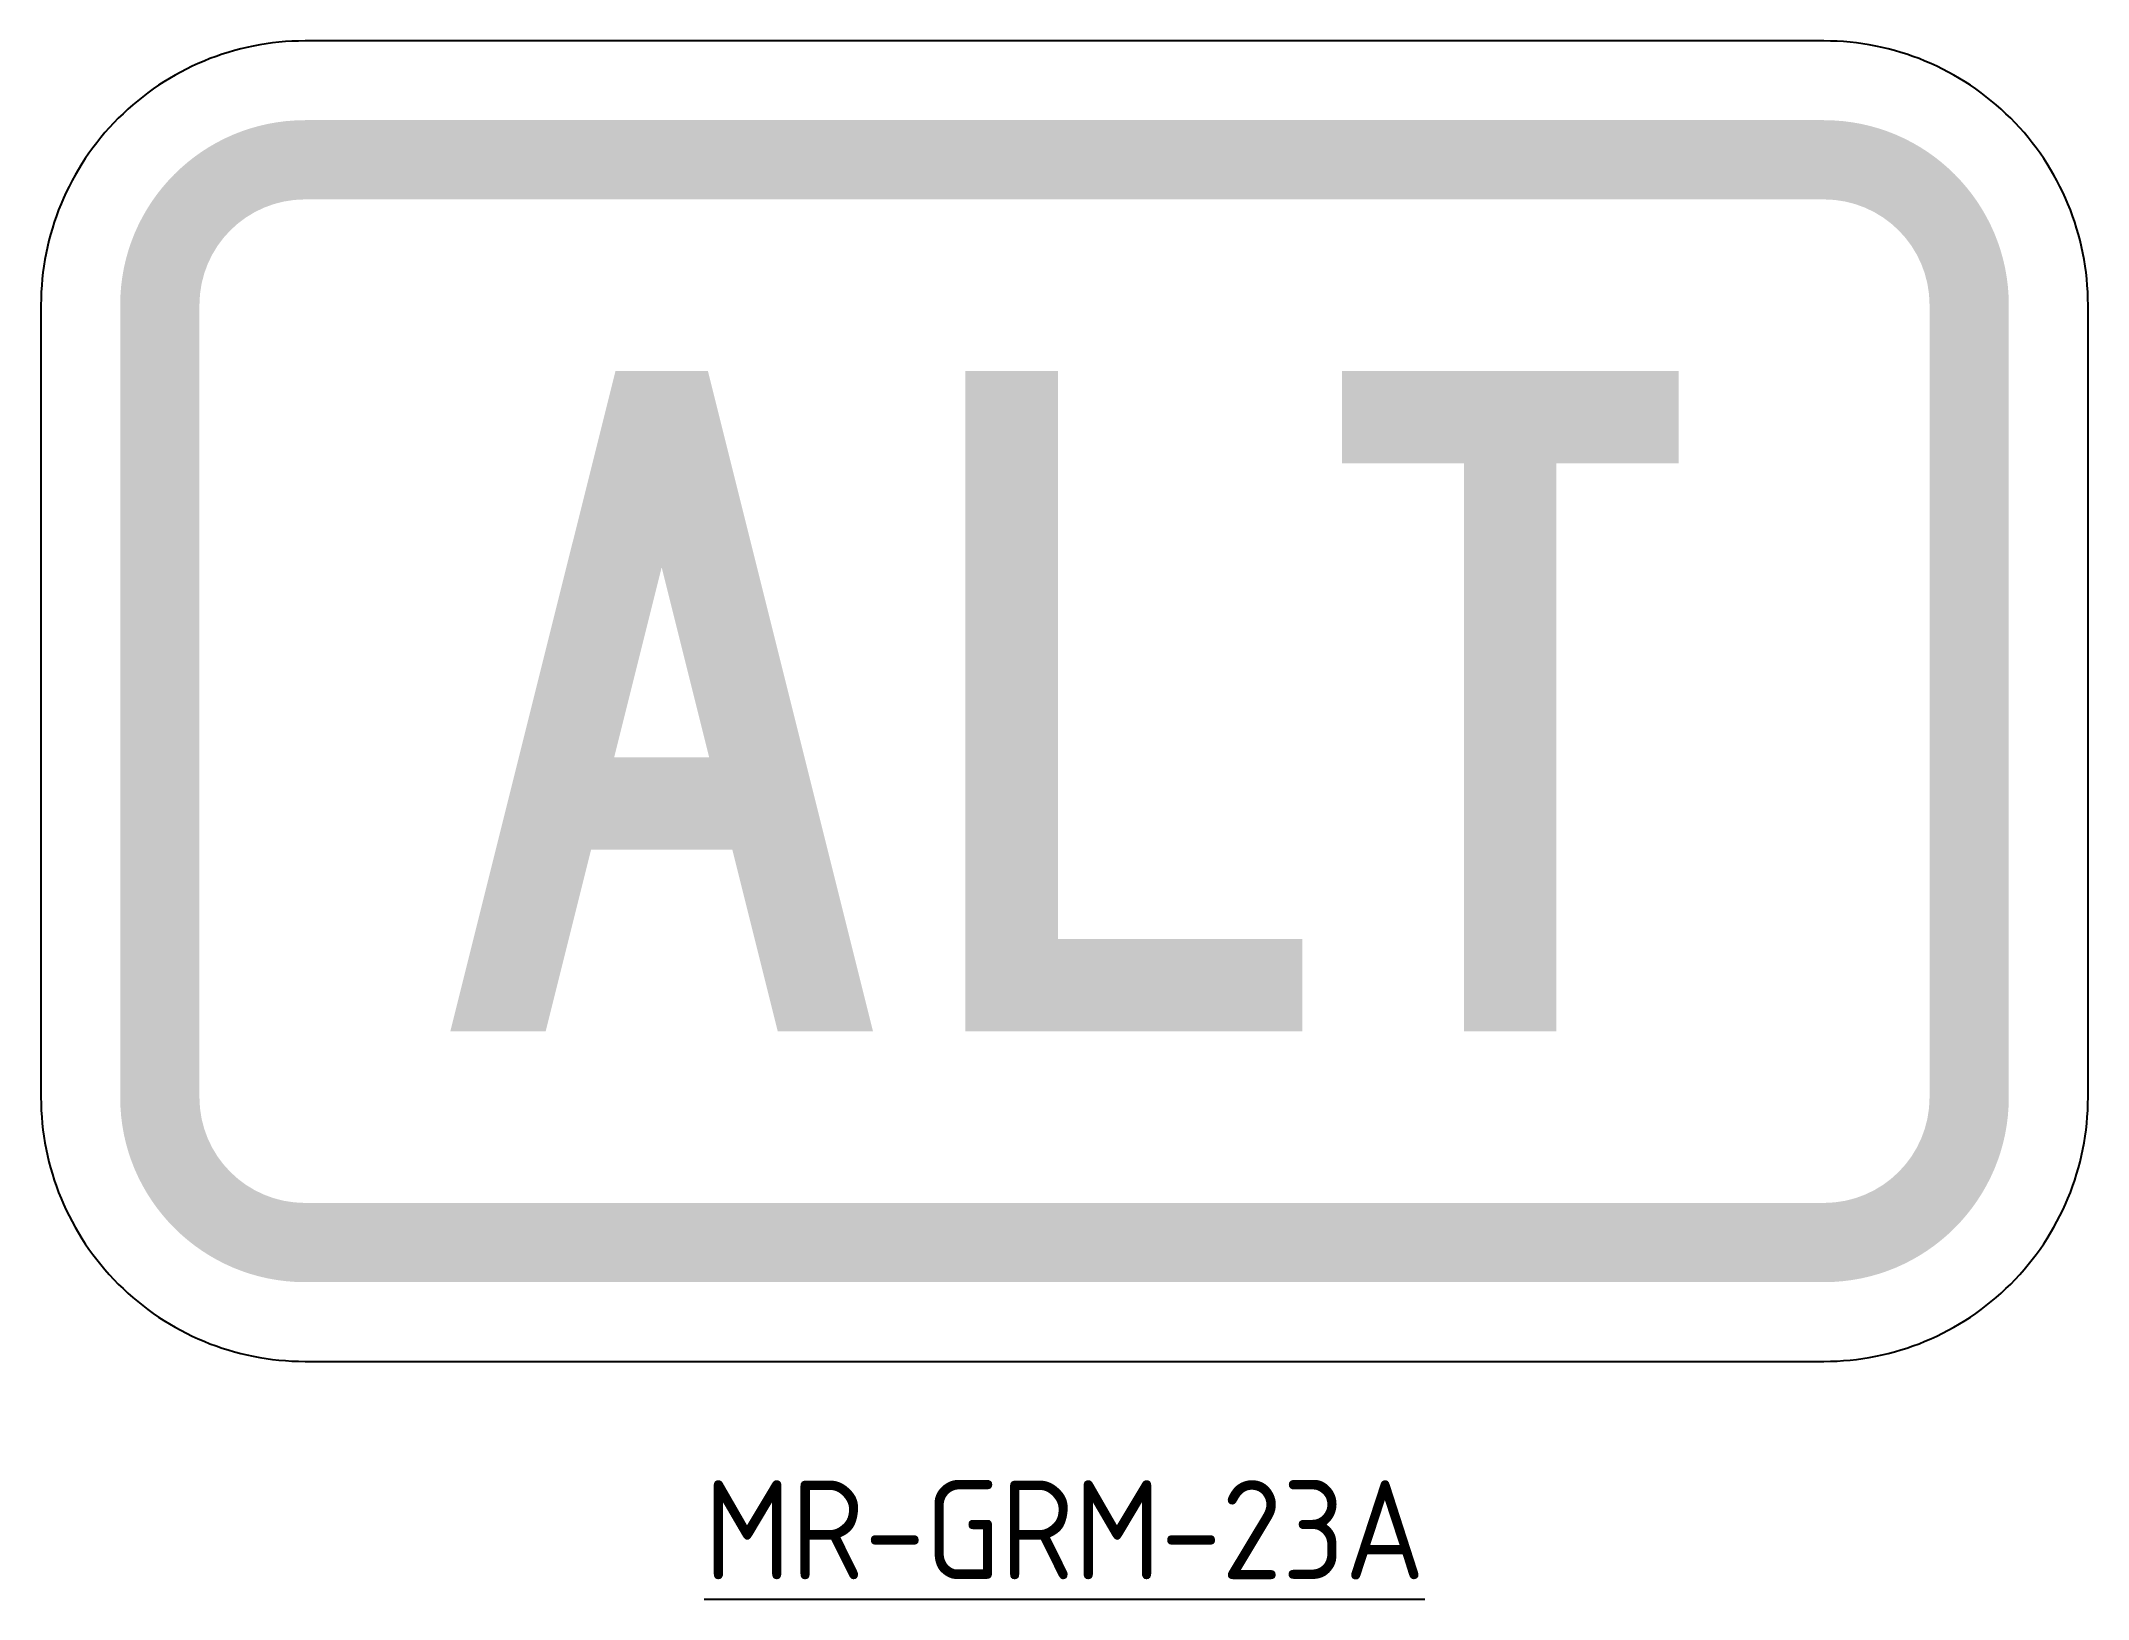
# Model space of a CAD drawing. Extents: x -31 to 31, y -7.2 to 40.
import ezdxf

# ---------------------------------------------------------------- set-up
doc = ezdxf.new("R2010")
doc.units = 0
doc.layers.add('_BLACK', color=7, linetype='Continuous', true_color=0x0a0a0a)
doc.layers.add('T35', color=3, linetype='Continuous')
doc.styles.add('T35', font='isocp2.shx', dxfattribs={"height": 3.5})

msp = doc.modelspace()

# ---------------------------------------------------------------- hatches: boundary and pattern name
at = {"layer": '_BLACK'}
h = msp.add_hatch(color=256, dxfattribs=at)
h.dxf.hatch_style = 1
edge = h.paths.add_edge_path(flags=16)
edge.add_arc((-23, 8), 3.2, 180, 270)
edge.add_line((-23, 4.8), (23, 4.8))
edge.add_arc((23, 8), 3.2, 270, 360)
edge.add_line((26.2, 8), (26.2, 32))
edge.add_arc((23, 32), 3.2, 0, 90)
edge.add_line((23, 35.2), (-23, 35.2))
edge.add_arc((-23, 32), 3.2, 90, 180)
edge.add_line((-26.2, 32), (-26.2, 8))
edge = h.paths.add_edge_path()
edge.add_arc((-23, 8), 5.6, 180, 270)
edge.add_line((-23, 2.4), (23, 2.4))
edge.add_arc((23, 8), 5.6, 270, 360)
edge.add_line((28.6, 8), (28.6, 32))
edge.add_arc((23, 32), 5.6, 0, 90)
edge.add_line((23, 37.6), (-23, 37.6))
edge.add_arc((-23, 32), 5.6, 90, 180)
edge.add_line((-28.6, 32), (-28.6, 8))
h = msp.add_hatch(color=256, dxfattribs=at)
h.dxf.hatch_style = 1
h.paths.add_polyline_path([(12.1, 27.2), (8.4, 27.2), (8.4, 30), (18.6, 30), (18.6, 27.2), (14.9, 27.2), (14.9, 10), (12.1, 10)])
h.paths.add_polyline_path([(-3, 30), (-0.2, 30), (-0.2, 12.8), (7.2, 12.8), (7.2, 10), (-3, 10)])
h.paths.add_polyline_path([(-10.061, 15.5), (-8.686, 10), (-5.8, 10), (-10.8, 30), (-13.6, 30), (-18.6, 10), (-15.714, 10), (-14.339, 15.5)])
h.paths.add_polyline_path([(-13.639, 18.3), (-12.2, 24.055), (-10.761, 18.3)], flags=16)

# ---------------------------------------------------------------- linework, layer by layer
msp.add_lwpolyline([(-31, 8, 0.414214), (-23, 0), (23, 0, 0.414214), (31, 8), (31, 32, 0.414214), (23, 40), (-23, 40, 0.414214), (-31, 32)], format="xyb", close=True, dxfattribs=at)

# ---------------------------------------------------------------- texts
at = {"layer": 'T35', "insert": (0, -3.6), "char_height": 3, "attachment_point": 2, "style": 'T35'}
msp.add_mtext('{\\LMR-GRM-23A}', dxfattribs=at)

doc.saveas('drawing.dxf')
